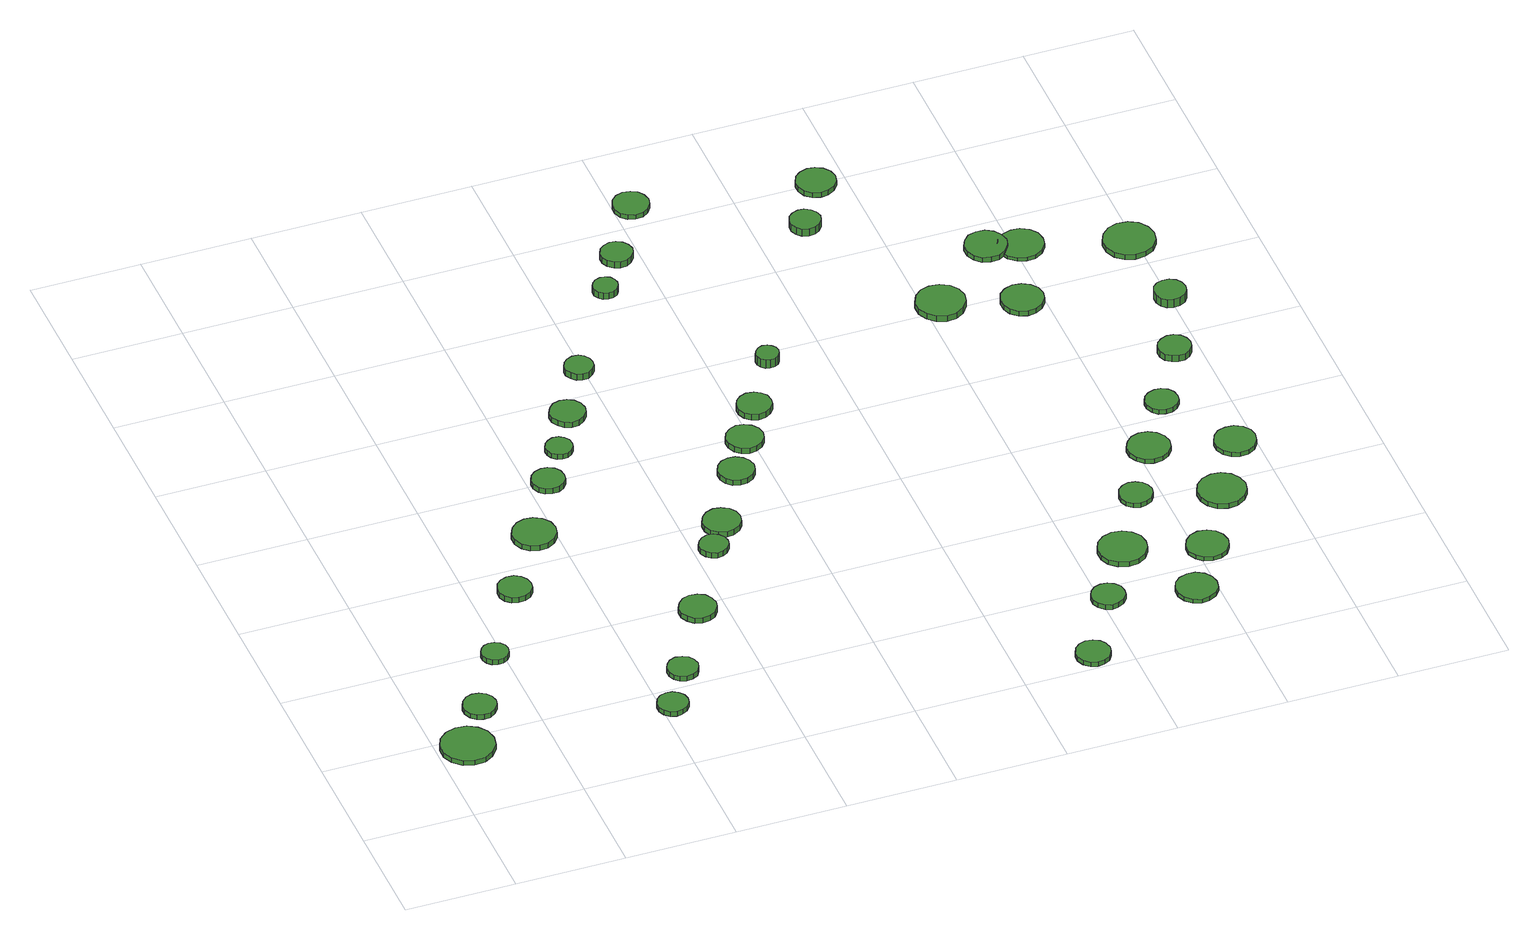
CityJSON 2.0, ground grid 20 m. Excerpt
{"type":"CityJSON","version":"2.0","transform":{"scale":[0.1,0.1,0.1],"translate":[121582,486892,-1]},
"CityObjects":{
"tree1":{"type":"SolitaryVegetationObject","attributes":{"function":"something"},"geometry":[{"type":"MultiSurface","lod":"1","boundaries":[[[0,1,2,3,4,5,6,7,8,9,10,11,12,13,14]],[[15,16,17,18,19,20,21,22,23,24,25,26,27,28,29]],[[0,29,28,1]],[[1,28,27,2]],[[2,27,26,3]],[[3,26,25,4]],[[4,25,24,5]],[[5,24,23,6]],[[6,23,22,7]],[[7,22,21,8]],[[8,21,20,9]],[[9,20,19,10]],[[10,19,18,11]],[[11,18,17,12]],[[12,17,16,13]],[[13,16,15,14]],[[14,15,29,0]]]}]},
"tree2":{"type":"SolitaryVegetationObject","attributes":{"function":"something"},"geometry":[{"type":"MultiSurface","lod":"1","boundaries":[[[30,31,32,33,34,35,36,37,38,39,40,41,42,43,44]],[[45,46,47,48,49,50,51,52,53,54,55,56,57,58,59]],[[30,59,58,31]],[[31,58,57,32]],[[32,57,56,33]],[[33,56,55,34]],[[34,55,54,35]],[[35,54,53,36]],[[36,53,52,37]],[[37,52,51,38]],[[38,51,50,39]],[[39,50,49,40]],[[40,49,48,41]],[[41,48,47,42]],[[42,47,46,43]],[[43,46,45,44]],[[44,45,59,30]]]}]},
"tree3":{"type":"SolitaryVegetationObject","attributes":{"function":"something"},"geometry":[{"type":"MultiSurface","lod":"1","boundaries":[[[60,61,62,63,64,65,66,67,68,69,70,71,72,73,74]],[[75,76,77,78,79,80,81,82,83,84,85,86,87,88,89]],[[60,89,88,61]],[[61,88,87,62]],[[62,87,86,63]],[[63,86,85,64]],[[64,85,84,65]],[[65,84,83,66]],[[66,83,82,67]],[[67,82,81,68]],[[68,81,80,69]],[[69,80,79,70]],[[70,79,78,71]],[[71,78,77,72]],[[72,77,76,73]],[[73,76,75,74]],[[74,75,89,60]]]}]},
"tree4":{"type":"SolitaryVegetationObject","attributes":{"function":"something"},"geometry":[{"type":"MultiSurface","lod":"1","boundaries":[[[90,91,92,93,94,95,96,97,98,99,100,101,102,103,104]],[[105,106,107,108,109,110,111,112,113,114,115,116,117,118,119]],[[90,119,118,91]],[[91,118,117,92]],[[92,117,116,93]],[[93,116,115,94]],[[94,115,114,95]],[[95,114,113,96]],[[96,113,112,97]],[[97,112,111,98]],[[98,111,110,99]],[[99,110,109,100]],[[100,109,108,101]],[[101,108,107,102]],[[102,107,106,103]],[[103,106,105,104]],[[104,105,119,90]]]}]},
"tree5":{"type":"SolitaryVegetationObject","attributes":{"function":"something"},"geometry":[{"type":"MultiSurface","lod":"1","boundaries":[[[120,121,122,123,124,125,126,127,128,129,130,131,132,133,134]],[[135,136,137,138,139,140,141,142,143,144,145,146,147,148,149]],[[120,149,148,121]],[[121,148,147,122]],[[122,147,146,123]],[[123,146,145,124]],[[124,145,144,125]],[[125,144,143,126]],[[126,143,142,127]],[[127,142,141,128]],[[128,141,140,129]],[[129,140,139,130]],[[130,139,138,131]],[[131,138,137,132]],[[132,137,136,133]],[[133,136,135,134]],[[134,135,149,120]]]}]},
"tree6":{"type":"SolitaryVegetationObject","attributes":{"function":"something"},"geometry":[{"type":"MultiSurface","lod":"1","boundaries":[[[150,151,152,153,154,155,156,157,158,159,160,161,162,163,164]],[[165,166,167,168,169,170,171,172,173,174,175,176,177,178,179]],[[150,179,178,151]],[[151,178,177,152]],[[152,177,176,153]],[[153,176,175,154]],[[154,175,174,155]],[[155,174,173,156]],[[156,173,172,157]],[[157,172,171,158]],[[158,171,170,159]],[[159,170,169,160]],[[160,169,168,161]],[[161,168,167,162]],[[162,167,166,163]],[[163,166,165,164]],[[164,165,179,150]]]}]},
"tree7":{"type":"SolitaryVegetationObject","attributes":{"function":"something"},"geometry":[{"type":"MultiSurface","lod":"1","boundaries":[[[180,181,182,183,184,185,186,187,188,189,190,191,192,193,194]],[[195,196,197,198,199,200,201,202,203,204,205,206,207,208,209]],[[180,209,208,181]],[[181,208,207,182]],[[182,207,206,183]],[[183,206,205,184]],[[184,205,204,185]],[[185,204,203,186]],[[186,203,202,187]],[[187,202,201,188]],[[188,201,200,189]],[[189,200,199,190]],[[190,199,198,191]],[[191,198,197,192]],[[192,197,196,193]],[[193,196,195,194]],[[194,195,209,180]]]}]},
"tree8":{"type":"SolitaryVegetationObject","attributes":{"function":"something"},"geometry":[{"type":"MultiSurface","lod":"1","boundaries":[[[210,211,212,213,214,215,216,217,218,219,220,221,222,223,224]],[[225,226,227,228,229,230,231,232,233,234,235,236,237,238,239]],[[210,239,238,211]],[[211,238,237,212]],[[212,237,236,213]],[[213,236,235,214]],[[214,235,234,215]],[[215,234,233,216]],[[216,233,232,217]],[[217,232,231,218]],[[218,231,230,219]],[[219,230,229,220]],[[220,229,228,221]],[[221,228,227,222]],[[222,227,226,223]],[[223,226,225,224]],[[224,225,239,210]]]}]},
"tree9":{"type":"SolitaryVegetationObject","attributes":{"function":"something"},"geometry":[{"type":"MultiSurface","lod":"1","boundaries":[[[240,241,242,243,244,245,246,247,248,249,250,251,252,253,254]],[[255,256,257,258,259,260,261,262,263,264,265,266,267,268,269]],[[240,269,268,241]],[[241,268,267,242]],[[242,267,266,243]],[[243,266,265,244]],[[244,265,264,245]],[[245,264,263,246]],[[246,263,262,247]],[[247,262,261,248]],[[248,261,260,249]],[[249,260,259,250]],[[250,259,258,251]],[[251,258,257,252]],[[252,257,256,253]],[[253,256,255,254]],[[254,255,269,240]]]}]},
"tree10":{"type":"SolitaryVegetationObject","attributes":{"function":"something"},"geometry":[{"type":"MultiSurface","lod":"1","boundaries":[[[270,271,272,273,274,275,276,277,278,279,280,281,282,283,284]],[[285,286,287,288,289,290,291,292,293,294,295,296,297,298,299]],[[270,299,298,271]],[[271,298,297,272]],[[272,297,296,273]],[[273,296,295,274]],[[274,295,294,275]],[[275,294,293,276]],[[276,293,292,277]],[[277,292,291,278]],[[278,291,290,279]],[[279,290,289,280]],[[280,289,288,281]],[[281,288,287,282]],[[282,287,286,283]],[[283,286,285,284]],[[284,285,299,270]]]}]},
"tree11":{"type":"SolitaryVegetationObject","attributes":{"function":"something"},"geometry":[{"type":"MultiSurface","lod":"1","boundaries":[[[300,301,302,303,304,305,306,307,308,309,310,311,312,313,314]],[[315,316,317,318,319,320,321,322,323,324,325,326,327,328,329]],[[300,329,328,301]],[[301,328,327,302]],[[302,327,326,303]],[[303,326,325,304]],[[304,325,324,305]],[[305,324,323,306]],[[306,323,322,307]],[[307,322,321,308]],[[308,321,320,309]],[[309,320,319,310]],[[310,319,318,311]],[[311,318,317,312]],[[312,317,316,313]],[[313,316,315,314]],[[314,315,329,300]]]}]},
"tree12":{"type":"SolitaryVegetationObject","attributes":{"function":"something"},"geometry":[{"type":"MultiSurface","lod":"1","boundaries":[[[330,331,332,333,334,335,336,337,338,339,340,341,342,343,344]],[[345,346,347,348,349,350,351,352,353,354,355,356,357,358,359]],[[330,359,358,331]],[[331,358,357,332]],[[332,357,356,333]],[[333,356,355,334]],[[334,355,354,335]],[[335,354,353,336]],[[336,353,352,337]],[[337,352,351,338]],[[338,351,350,339]],[[339,350,349,340]],[[340,349,348,341]],[[341,348,347,342]],[[342,347,346,343]],[[343,346,345,344]],[[344,345,359,330]]]}]},
"tree13":{"type":"SolitaryVegetationObject","attributes":{"function":"something"},"geometry":[{"type":"MultiSurface","lod":"1","boundaries":[[[360,361,362,363,364,365,366,367,368,369,370,371,372,373,374]],[[375,376,377,378,379,380,381,382,383,384,385,386,387,388,389]],[[360,389,388,361]],[[361,388,387,362]],[[362,387,386,363]],[[363,386,385,364]],[[364,385,384,365]],[[365,384,383,366]],[[366,383,382,367]],[[367,382,381,368]],[[368,381,380,369]],[[369,380,379,370]],[[370,379,378,371]],[[371,378,377,372]],[[372,377,376,373]],[[373,376,375,374]],[[374,375,389,360]]]}]},
"tree14":{"type":"SolitaryVegetationObject","attributes":{"function":"something"},"geometry":[{"type":"MultiSurface","lod":"1","boundaries":[[[390,391,392,393,394,395,396,397,398,399,400,401,402,403,404]],[[405,406,407,408,409,410,411,412,413,414,415,416,417,418,419]],[[390,419,418,391]],[[391,418,417,392]],[[392,417,416,393]],[[393,416,415,394]],[[394,415,414,395]],[[395,414,413,396]],[[396,413,412,397]],[[397,412,411,398]],[[398,411,410,399]],[[399,410,409,400]],[[400,409,408,401]],[[401,408,407,402]],[[402,407,406,403]],[[403,406,405,404]],[[404,405,419,390]]]}]},
"tree15":{"type":"SolitaryVegetationObject","attributes":{"function":"something"},"geometry":[{"type":"MultiSurface","lod":"1","boundaries":[[[420,421,422,423,424,425,426,427,428,429,430,431,432,433,434]],[[435,436,437,438,439,440,441,442,443,444,445,446,447,448,449]],[[420,449,448,421]],[[421,448,447,422]],[[422,447,446,423]],[[423,446,445,424]],[[424,445,444,425]],[[425,444,443,426]],[[426,443,442,427]],[[427,442,441,428]],[[428,441,440,429]],[[429,440,439,430]],[[430,439,438,431]],[[431,438,437,432]],[[432,437,436,433]],[[433,436,435,434]],[[434,435,449,420]]]}]},
"tree16":{"type":"SolitaryVegetationObject","attributes":{"function":"something"},"geometry":[{"type":"MultiSurface","lod":"1","boundaries":[[[450,451,452,453,454,455,456,457,458,459,460,461,462,463,464]],[[465,466,467,468,469,470,471,472,473,474,475,476,477,478,479]],[[450,479,478,451]],[[451,478,477,452]],[[452,477,476,453]],[[453,476,475,454]],[[454,475,474,455]],[[455,474,473,456]],[[456,473,472,457]],[[457,472,471,458]],[[458,471,470,459]],[[459,470,469,460]],[[460,469,468,461]],[[461,468,467,462]],[[462,467,466,463]],[[463,466,465,464]],[[464,465,479,450]]]}]},
"tree17":{"type":"SolitaryVegetationObject","attributes":{"function":"something"},"geometry":[{"type":"MultiSurface","lod":"1","boundaries":[[[480,481,482,483,484,485,486,487,488,489,490,491,492,493,494]],[[495,496,497,498,499,500,501,502,503,504,505,506,507,508,509]],[[480,509,508,481]],[[481,508,507,482]],[[482,507,506,483]],[[483,506,505,484]],[[484,505,504,485]],[[485,504,503,486]],[[486,503,502,487]],[[487,502,501,488]],[[488,501,500,489]],[[489,500,499,490]],[[490,499,498,491]],[[491,498,497,492]],[[492,497,496,493]],[[493,496,495,494]],[[494,495,509,480]]]}]},
"tree18":{"type":"SolitaryVegetationObject","attributes":{"function":"something"},"geometry":[{"type":"MultiSurface","lod":"1","boundaries":[[[510,511,512,513,514,515,516,517,518,519,520,521,522,523,524]],[[525,526,527,528,529,530,531,532,533,534,535,536,537,538,539]],[[510,539,538,511]],[[511,538,537,512]],[[512,537,536,513]],[[513,536,535,514]],[[514,535,534,515]],[[515,534,533,516]],[[516,533,532,517]],[[517,532,531,518]],[[518,531,530,519]],[[519,530,529,520]],[[520,529,528,521]],[[521,528,527,522]],[[522,527,526,523]],[[523,526,525,524]],[[524,525,539,510]]]}]},
"tree19":{"type":"SolitaryVegetationObject","attributes":{"function":"something"},"geometry":[{"type":"MultiSurface","lod":"1","boundaries":[[[540,541,542,543,544,545,546,547,548,549,550,551,552,553,554]],[[555,556,557,558,559,560,561,562,563,564,565,566,567,568,569]],[[540,569,568,541]],[[541,568,567,542]],[[542,567,566,543]],[[543,566,565,544]],[[544,565,564,545]],[[545,564,563,546]],[[546,563,562,547]],[[547,562,561,548]],[[548,561,560,549]],[[549,560,559,550]],[[550,559,558,551]],[[551,558,557,552]],[[552,557,556,553]],[[553,556,555,554]],[[554,555,569,540]]]}]},
"tree20":{"type":"SolitaryVegetationObject","attributes":{"function":"something"},"geometry":[{"type":"MultiSurface","lod":"1","boundaries":[[[570,571,572,573,574,575,576,577,578,579,580,581,582,583,584]],[[585,586,587,588,589,590,591,592,593,594,595,596,597,598,599]],[[570,599,598,571]],[[571,598,597,572]],[[572,597,596,573]],[[573,596,595,574]],[[574,595,594,575]],[[575,594,593,576]],[[576,593,592,577]],[[577,592,591,578]],[[578,591,590,579]],[[579,590,589,580]],[[580,589,588,581]],[[581,588,587,582]],[[582,587,586,583]],[[583,586,585,584]],[[584,585,599,570]]]}]},
"tree21":{"type":"SolitaryVegetationObject","attributes":{"function":"something"},"geometry":[{"type":"MultiSurface","lod":"1","boundaries":[[[600,601,602,603,604,605,606,607,608,609,610,611,612,613,614]],[[615,616,617,618,619,620,621,622,623,624,625,626,627,628,629]],[[600,629,628,601]],[[601,628,627,602]],[[602,627,626,603]],[[603,626,625,604]],[[604,625,624,605]],[[605,624,623,606]],[[606,623,622,607]],[[607,622,621,608]],[[608,621,620,609]],[[609,620,619,610]],[[610,619,618,611]],[[611,618,617,612]],[[612,617,616,613]],[[613,616,615,614]],[[614,615,629,600]]]}]},
"tree22":{"type":"SolitaryVegetationObject","attributes":{"function":"something"},"geometry":[{"type":"MultiSurface","lod":"1","boundaries":[[[630,631,632,633,634,635,636,637,638,639,640,641,642,643,644]],[[645,646,647,648,649,650,651,652,653,654,655,656,657,658,659]],[[630,659,658,631]],[[631,658,657,632]],[[632,657,656,633]],[[633,656,655,634]],[[634,655,654,635]],[[635,654,653,636]],[[636,653,652,637]],[[637,652,651,638]],[[638,651,650,639]],[[639,650,649,640]],[[640,649,648,641]],[[641,648,647,642]],[[642,647,646,643]],[[643,646,645,644]],[[644,645,659,630]]]}]},
"tree23":{"type":"SolitaryVegetationObject","attributes":{"function":"something"},"geometry":[{"type":"MultiSurface","lod":"1","boundaries":[[[660,661,662,663,664,665,666,667,668,669,670,671,672,673,674]],[[675,676,677,678,679,680,681,682,683,684,685,686,687,688,689]],[[660,689,688,661]],[[661,688,687,662]],[[662,687,686,663]],[[663,686,685,664]],[[664,685,684,665]],[[665,684,683,666]],[[666,683,682,667]],[[667,682,681,668]],[[668,681,680,669]],[[669,680,679,670]],[[670,679,678,671]],[[671,678,677,672]],[[672,677,676,673]],[[673,676,675,674]],[[674,675,689,660]]]}]},
"tree24":{"type":"SolitaryVegetationObject","attributes":{"function":"something"},"geometry":[{"type":"MultiSurface","lod":"1","boundaries":[[[690,691,692,693,694,695,696,697,698,699,700,701,702,703,704]],[[705,706,707,708,709,710,711,712,713,714,715,716,717,718,719]],[[690,719,718,691]],[[691,718,717,692]],[[692,717,716,693]],[[693,716,715,694]],[[694,715,714,695]],[[695,714,713,696]],[[696,713,712,697]],[[697,712,711,698]],[[698,711,710,699]],[[699,710,709,700]],[[700,709,708,701]],[[701,708,707,702]],[[702,707,706,703]],[[703,706,705,704]],[[704,705,719,690]]]}]},
"tree25":{"type":"SolitaryVegetationObject","attributes":{"function":"something"},"geometry":[{"type":"MultiSurface","lod":"1","boundaries":[[[720,721,722,723,724,725,726,727,728,729,730,731,732,733,734]],[[735,736,737,738,739,740,741,742,743,744,745,746,747,748,749]],[[720,749,748,721]],[[721,748,747,722]],[[722,747,746,723]],[[723,746,745,724]],[[724,745,744,725]],[[725,744,743,726]],[[726,743,742,727]],[[727,742,741,728]],[[728,741,740,729]],[[729,740,739,730]],[[730,739,738,731]],[[731,738,737,732]],[[732,737,736,733]],[[733,736,735,734]],[[734,735,749,720]]]}]},
"tree26":{"type":"SolitaryVegetationObject","attributes":{"function":"something"},"geometry":[{"type":"MultiSurface","lod":"1","boundaries":[[[750,751,752,753,754,755,756,757,758,759,760,761,762,763,764]],[[765,766,767,768,769,770,771,772,773,774,775,776,777,778,779]],[[750,779,778,751]],[[751,778,777,752]],[[752,777,776,753]],[[753,776,775,754]],[[754,775,774,755]],[[755,774,773,756]],[[756,773,772,757]],[[757,772,771,758]],[[758,771,770,759]],[[759,770,769,760]],[[760,769,768,761]],[[761,768,767,762]],[[762,767,766,763]],[[763,766,765,764]],[[764,765,779,750]]]}]},
"tree27":{"type":"SolitaryVegetationObject","attributes":{"function":"something"},"geometry":[{"type":"MultiSurface","lod":"1","boundaries":[[[780,781,782,783,784,785,786,787,788,789,790,791,792,793,794]],[[795,796,797,798,799,800,801,802,803,804,805,806,807,808,809]],[[780,809,808,781]],[[781,808,807,782]],[[782,807,806,783]],[[783,806,805,784]],[[784,805,804,785]],[[785,804,803,786]],[[786,803,802,787]],[[787,802,801,788]],[[788,801,800,789]],[[789,800,799,790]],[[790,799,798,791]],[[791,798,797,792]],[[792,797,796,793]],[[793,796,795,794]],[[794,795,809,780]]]}]},
"tree28":{"type":"SolitaryVegetationObject","attributes":{"function":"something"},"geometry":[{"type":"MultiSurface","lod":"1","boundaries":[[[810,811,812,813,814,815,816,817,818,819,820,821,822,823,824]],[[825,826,827,828,829,830,831,832,833,834,835,836,837,838,839]],[[810,839,838,811]],[[811,838,837,812]],[[812,837,836,813]],[[813,836,835,814]],[[814,835,834,815]],[[815,834,833,816]],[[816,833,832,817]],[[817,832,831,818]],[[818,831,830,819]],[[819,830,829,820]],[[820,829,828,821]],[[821,828,827,822]],[[822,827,826,823]],[[823,826,825,824]],[[824,825,839,810]]]}]},
"tree29":{"type":"SolitaryVegetationObject","attributes":{"function":"something"},"geometry":[{"type":"MultiSurface","lod":"1","boundaries":[[[840,841,842,843,844,845,846,847,848,849,850,851,852,853,854]],[[855,856,857,858,859,860,861,862,863,864,865,866,867,868,869]],[[840,869,868,841]],[[841,868,867,842]],[[842,867,866,843]],[[843,866,865,844]],[[844,865,864,845]],[[845,864,863,846]],[[846,863,862,847]],[[847,862,861,848]],[[848,861,860,849]],[[849,860,859,850]],[[850,859,858,851]],[[851,858,857,852]],[[852,857,856,853]],[[853,856,855,854]],[[854,855,869,840]]]}]},
"tree30":{"type":"SolitaryVegetationObject","attributes":{"function":"something"},"geometry":[{"type":"MultiSurface","lod":"1","boundaries":[[[870,871,872,873,874,875,876,877,878,879,880,881,882,883,884]],[[885,886,887,888,889,890,891,892,893,894,895,896,897,898,899]],[[870,899,898,871]],[[871,898,897,872]],[[872,897,896,873]],[[873,896,895,874]],[[874,895,894,875]],[[875,894,893,876]],[[876,893,892,877]],[[877,892,891,878]],[[878,891,890,879]],[[879,890,889,880]],[[880,889,888,881]],[[881,888,887,882]],[[882,887,886,883]],[[883,886,885,884]],[[884,885,899,870]]]}]},
"tree31":{"type":"SolitaryVegetationObject","attributes":{"function":"something"},"geometry":[{"type":"MultiSurface","lod":"1","boundaries":[[[900,901,902,903,904,905,906,907,908,909,910,911,912,913,914]],[[915,916,917,918,919,920,921,922,923,924,925,926,927,928,929]],[[900,929,928,901]],[[901,928,927,902]],[[902,927,926,903]],[[903,926,925,904]],[[904,925,924,905]],[[905,924,923,906]],[[906,923,922,907]],[[907,922,921,908]],[[908,921,920,909]],[[909,920,919,910]],[[910,919,918,911]],[[911,918,917,912]],[[912,917,916,913]],[[913,916,915,914]],[[914,915,929,900]]]}]},
"tree32":{"type":"SolitaryVegetationObject","attributes":{"function":"something"},"geometry":[{"type":"MultiSurface","lod":"1","boundaries":[[[930,931,932,933,934,935,936,937,938,939,940,941,942,943,944]],[[945,946,947,948,949,950,951,952,953,954,955,956,957,958,959]],[[930,959,958,931]],[[931,958,957,932]],[[932,957,956,933]],[[933,956,955,934]],[[934,955,954,935]],[[935,954,953,936]],[[936,953,952,937]],[[937,952,951,938]],[[938,951,950,939]],[[939,950,949,940]],[[940,949,948,941]],[[941,948,947,942]],[[942,947,946,943]],[[943,946,945,944]],[[944,945,959,930]]]}]},
"tree33":{"type":"SolitaryVegetationObject","attributes":{"function":"something"},"geometry":[{"type":"MultiSurface","lod":"1","boundaries":[[[960,961,962,963,964,965,966,967,968,969,970,971,972,973,974]],[[975,976,977,978,979,980,981,982,983,984,985,986,987,988,989]],[[960,989,988,961]],[[961,988,987,962]],[[962,987,986,963]],[[963,986,985,964]],[[964,985,984,965]],[[965,984,983,966]],[[966,983,982,967]],[[967,982,981,968]],[[968,981,980,969]],[[969,980,979,970]],[[970,979,978,971]],[[971,978,977,972]],[[972,977,976,973]],[[973,976,975,974]],[[974,975,989,960]]]}]},
"tree34":{"type":"SolitaryVegetationObject","attributes":{"function":"something"},"geometry":[{"type":"MultiSurface","lod":"1","boundaries":[[[990,991,992,993,994,995,996,997,998,999,1000,1001,1002,1003,1004]],[[1005,1006,1007,1008,1009,1010,1011,1012,1013,1014,1015,1016,1017,1018,1019]],[[990,1019,1018,991]],[[991,1018,1017,992]],[[992,1017,1016,993]],[[993,1016,1015,994]],[[994,1015,1014,995]],[[995,1014,1013,996]],[[996,1013,1012,997]],[[997,1012,1011,998]],[[998,1011,1010,999]],[[999,1010,1009,1000]],[[1000,1009,1008,1001]],[[1001,1008,1007,1002]],[[1002,1007,1006,1003]],[[1003,1006,1005,1004]],[[1004,1005,1019,990]]]}]},
"tree35":{"type":"SolitaryVegetationObject","attributes":{"function":"something"},"geometry":[{"type":"MultiSurface","lod":"1","boundaries":[[[1020,1021,1022,1023,1024,1025,1026,1027,1028,1029,1030,1031,1032,1033,1034]],[[1035,1036,1037,1038,1039,1040,1041,1042,1043,1044,1045,1046,1047,1048,1049]],[[1020,1049,1048,1021]],[[1021,1048,1047,1022]],[[1022,1047,1046,1023]],[[1023,1046,1045,1024]],[[1024,1045,1044,1025]],[[1025,1044,1043,1026]],[[1026,1043,1042,1027]],[[1027,1042,1041,1028]],[[1028,1041,1040,1029]],[[1029,1040,1039,1030]],[[1030,1039,1038,1031]],[[1031,1038,1037,1032]],[[1032,1037,1036,1033]],[[1033,1036,1035,1034]],[[1034,1035,1049,1020]]]}]},
"tree36":{"type":"SolitaryVegetationObject","attributes":{"function":"something"},"geometry":[{"type":"MultiSurface","lod":"1","boundaries":[[[1050,1051,1052,1053,1054,1055,1056,1057,1058,1059,1060,1061,1062,1063,1064]],[[1065,1066,1067,1068,1069,1070,1071,1072,1073,1074,1075,1076,1077,1078,1079]],[[1050,1079,1078,1051]],[[1051,1078,1077,1052]],[[1052,1077,1076,1053]],[[1053,1076,1075,1054]],[[1054,1075,1074,1055]],[[1055,1074,1073,1056]],[[1056,1073,1072,1057]],[[1057,1072,1071,1058]],[[1058,1071,1070,1059]],[[1059,1070,1069,1060]],[[1060,1069,1068,1061]],[[1061,1068,1067,1062]],[[1062,1067,1066,1063]],[[1063,1066,1065,1064]],[[1064,1065,1079,1050]]]}]},
"tree37":{"type":"SolitaryVegetationObject","attributes":{"function":"something"},"geometry":[{"type":"MultiSurface","lod":"1","boundaries":[[[1080,1081,1082,1083,1084,1085,1086,1087,1088,1089,1090,1091,1092,1093,1094]],[[1095,1096,1097,1098,1099,1100,1101,1102,1103,1104,1105,1106,1107,1108,1109]],[[1080,1109,1108,1081]],[[1081,1108,1107,1082]],[[1082,1107,1106,1083]],[[1083,1106,1105,1084]],[[1084,1105,1104,1085]],[[1085,1104,1103,1086]],[[1086,1103,1102,1087]],[[1087,1102,1101,1088]],[[1088,1101,1100,1089]],[[1089,1100,1099,1090]],[[1090,1099,1098,1091]],[[1091,1098,1097,1092]],[[1092,1097,1096,1093]],[[1093,1096,1095,1094]],[[1094,1095,1109,1080]]]}]},
"tree38":{"type":"SolitaryVegetationObject","attributes":{"function":"something"},"geometry":[{"type":"MultiSurface","lod":"1","boundaries":[[[1110,1111,1112,1113,1114,1115,1116,1117,1118,1119,1120,1121,1122,1123,1124]],[[1125,1126,1127,1128,1129,1130,1131,1132,1133,1134,1135,1136,1137,1138,1139]],[[1110,1139,1138,1111]],[[1111,1138,1137,1112]],[[1112,1137,1136,1113]],[[1113,1136,1135,1114]],[[1114,1135,1134,1115]],[[1115,1134,1133,1116]],[[1116,1133,1132,1117]],[[1117,1132,1131,1118]],[[1118,1131,1130,1119]],[[1119,1130,1129,1120]],[[1120,1129,1128,1121]],[[1121,1128,1127,1122]],[[1122,1127,1126,1123]],[[1123,1126,1125,1124]],[[1124,1125,1139,1110]]]}]},
"tree39":{"type":"SolitaryVegetationObject","attributes":{"function":"something"},"geometry":[{"type":"MultiSurface","lod":"1","boundaries":[[[1140,1141,1142,1143,1144,1145,1146,1147,1148,1149,1150,1151,1152,1153,1154]],[[1155,1156,1157,1158,1159,1160,1161,1162,1163,1164,1165,1166,1167,1168,1169]],[[1140,1169,1168,1141]],[[1141,1168,1167,1142]],[[1142,1167,1166,1143]],[[1143,1166,1165,1144]],[[1144,1165,1164,1145]],[[1145,1164,1163,1146]],[[1146,1163,1162,1147]],[[1147,1162,1161,1148]],[[1148,1161,1160,1149]],[[1149,1160,1159,1150]],[[1150,1159,1158,1151]],[[1151,1158,1157,1152]],[[1152,1157,1156,1153]],[[1153,1156,1155,1154]],[[1154,1155,1169,1140]]]}]},
"tree40":{"type":"SolitaryVegetationObject","attributes":{"function":"something"},"geometry":[{"type":"MultiSurface","lod":"1","boundaries":[[[1170,1171,1172,1173,1174,1175,1176,1177,1178,1179,1180,1181,1182,1183,1184]],[[1185,1186,1187,1188,1189,1190,1191,1192,1193,1194,1195,1196,1197,1198,1199]],[[1170,1199,1198,1171]],[[1171,1198,1197,1172]],[[1172,1197,1196,1173]],[[1173,1196,1195,1174]],[[1174,1195,1194,1175]],[[1175,1194,1193,1176]],[[1176,1193,1192,1177]],[[1177,1192,1191,1178]],[[1178,1191,1190,1179]],[[1179,1190,1189,1180]],[[1180,1189,1188,1181]],[[1181,1188,1187,1182]],[[1182,1187,1186,1183]],[[1183,1186,1185,1184]],[[1184,1185,1199,1170]]]}]}
},
"vertices":[
[102,173,16],[98,192,16],[86,208,16],[69,218,16],[49,220,16],[30,214,16],[15,201,16],[7,183,16],[7,163,16],[15,145,16],[30,131,16],[49,125,16],[69,127,16],[86,137,16],[98,153,16],[98,153,6],[86,137,6],[69,127,6],[49,125,6],[30,131,6],[15,145,6],[7,163,6],[7,183,6],[15,201,6],[30,214,6],[49,220,6],[69,218,6],[86,208,6],[98,192,6],[102,173,6],
[141,266,16],[138,278,16],[131,288,16],[120,294,16],[108,296,16],[96,292,16],[87,283,16],[82,272,16],[82,260,16],[87,248,16],[96,240,16],[108,236,16],[120,237,16],[131,244,16],[138,254,16],[138,254,6],[131,244,6],[120,237,6],[108,236,6],[96,240,6],[87,248,6],[82,260,6],[82,272,6],[87,283,6],[96,292,6],[108,296,6],[120,294,6],[131,288,6],[138,278,6],[141,266,6],
[210,391,16],[208,401,16],[202,409,16],[193,414,16],[183,415,16],[173,412,16],[166,405,16],[162,396,16],[162,386,16],[166,377,16],[173,370,16],[183,367,16],[193,368,16],[202,373,16],[208,381,16],[208,381,6],[202,373,6],[193,368,6],[183,367,6],[173,370,6],[166,377,6],[162,386,6],[162,396,6],[166,405,6],[173,412,6],[183,415,6],[193,414,6],[202,409,6],[208,401,6],[210,391,6],
[309,542,17],[306,554,17],[299,564,17],[288,571,17],[275,572,17],[263,568,17],[254,560,17],[249,548,17],[249,535,17],[254,524,17],[263,516,17],[275,512,17],[288,513,17],[299,519,17],[306,529,17],[306,529,6],[299,519,6],[288,513,6],[275,512,6],[263,516,6],[254,524,6],[249,535,6],[249,548,6],[254,560,6],[263,568,6],[275,572,6],[288,571,6],[299,564,6],[306,554,6],[309,542,6],
[447,156,16],[445,167,16],[438,176,16],[428,182,16],[417,183,16],[406,180,16],[397,172,16],[393,162,16],[393,150,16],[397,140,16],[406,132,16],[417,128,16],[428,130,16],[438,135,16],[445,145,16],[445,145,6],[438,135,6],[428,130,6],[417,128,6],[406,132,6],[397,140,6],[393,150,6],[393,162,6],[397,172,6],[406,180,6],[417,183,6],[428,182,6],[438,176,6],[445,167,6],[447,156,6],
[497,240,16],[494,251,16],[488,261,16],[478,266,16],[466,268,16],[455,264,16],[447,256,16],[442,246,16],[442,234,16],[447,224,16],[455,216,16],[466,212,16],[478,214,16],[488,219,16],[494,229,16],[494,229,6],[488,219,6],[478,214,6],[466,212,6],[455,216,6],[447,224,6],[442,234,6],[442,246,6],[447,256,6],[455,264,6],[466,268,6],[478,266,6],[488,261,6],[494,251,6],[497,240,6],
[401,670,17],[398,686,17],[388,699,17],[374,707,17],[358,709,17],[343,704,17],[331,693,17],[324,678,17],[324,662,17],[331,647,17],[343,637,17],[358,632,17],[374,633,17],[388,641,17],[398,654,17],[398,654,6],[388,641,6],[374,633,6],[358,632,6],[343,637,6],[331,647,6],[324,662,6],[324,678,6],[331,693,6],[343,704,6],[358,709,6],[374,707,6],[388,699,6],[398,686,6],[401,670,6],
[584,383,17],[581,396,17],[573,408,17],[561,414,17],[547,416,17],[534,412,17],[524,402,17],[518,390,17],[518,376,17],[524,364,17],[534,354,17],[547,350,17],[561,352,17],[573,358,17],[581,370,17],[581,370,6],[573,358,6],[561,352,6],[547,350,6],[534,354,6],[524,364,6],[518,376,6],[518,390,6],[524,402,6],[534,412,6],[547,416,6],[561,414,6],[573,408,6],[581,396,6],[584,383,6],
[465,798,17],[463,810,17],[456,820,17],[445,826,17],[433,827,17],[421,823,17],[412,815,17],[407,804,17],[407,792,17],[412,780,17],[421,772,17],[433,769,17],[445,770,17],[456,776,17],[463,786,17],[463,786,6],[456,776,6],[445,770,6],[433,769,6],[421,772,6],[412,780,6],[407,792,6],[407,804,6],[412,815,6],[421,823,6],[433,827,6],[445,826,6],[456,820,6],[463,810,6],[465,798,6],
[509,875,16],[507,885,16],[501,893,16],[493,899,16],[482,900,16],[473,896,16],[465,890,16],[461,880,16],[461,870,16],[465,861,16],[473,854,16],[482,851,16],[493,852,16],[501,857,16],[507,865,16],[507,865,6],[501,857,6],[493,852,6],[482,851,6],[473,854,6],[465,861,6],[461,870,6],[461,880,6],[465,890,6],[473,896,6],[482,900,6],[493,899,6],[501,893,6],[507,885,6],[509,875,6],
[662,533,17],[660,543,17],[653,552,17],[644,558,17],[633,559,17],[623,555,17],[615,548,17],[610,538,17],[610,527,17],[615,517,17],[623,510,17],[633,507,17],[644,508,17],[653,513,17],[660,522,17],[660,522,6],[653,513,6],[644,508,6],[633,507,6],[623,510,6],[615,517,6],[610,527,6],[610,538,6],[615,548,6],[623,555,6],[633,559,6],[644,558,6],[653,552,6],[660,543,6],[662,533,6],
[563,957,17],[560,970,17],[552,981,17],[541,987,17],[528,989,17],[515,985,17],[506,976,17],[500,964,17],[500,951,17],[506,939,17],[515,930,17],[528,926,17],[541,927,17],[552,934,17],[560,944,17],[560,944,6],[552,934,6],[541,927,6],[528,926,6],[515,930,6],[506,939,6],[500,951,6],[500,964,6],[506,976,6],[515,985,6],[528,989,6],[541,987,6],[552,981,6],[560,970,6],[563,957,6],
[705,588,17],[702,602,17],[694,613,17],[681,620,17],[668,622,17],[654,617,17],[644,608,17],[638,595,17],[638,581,17],[644,568,17],[654,559,17],[668,554,17],[681,556,17],[694,563,17],[702,574,17],[702,574,6],[694,563,6],[681,556,6],[668,554,6],[654,559,6],[644,568,6],[638,581,6],[638,595,6],[644,608,6],[654,617,6],[668,622,6],[681,620,6],[694,613,6],[702,602,6],[705,588,6],
[618,1066,19],[616,1076,19],[610,1085,19],[601,1091,19],[590,1092,19],[580,1088,19],[572,1081,19],[567,1071,19],[567,1061,19],[572,1051,19],[580,1043,19],[590,1040,19],[601,1041,19],[610,1047,19],[616,1055,19],[616,1055,6],[610,1047,6],[601,1041,6],[590,1040,6],[580,1043,6],[572,1051,6],[567,1061,6],[567,1071,6],[572,1081,6],[580,1088,6],[590,1092,6],[601,1091,6],[610,1085,6],[616,1076,6],[618,1066,6],
[776,710,17],[773,723,17],[765,734,17],[753,741,17],[740,742,17],[727,738,17],[717,729,17],[712,717,17],[712,703,17],[717,691,17],[727,682,17],[740,678,17],[753,679,17],[765,686,17],[773,697,17],[773,697,6],[765,686,6],[753,679,6],[740,678,6],[727,682,6],[717,691,6],[712,703,6],[712,717,6],[717,729,6],[727,738,6],[740,742,6],[753,741,6],[765,734,6],[773,723,6],[776,710,6],
[821,786,17],[818,800,17],[810,811,17],[798,818,17],[784,820,17],[771,815,17],[761,806,17],[755,793,17],[755,780,17],[761,767,17],[771,758,17],[784,753,17],[798,755,17],[810,762,17],[818,773,17],[818,773,6],[810,762,6],[798,755,6],[784,753,6],[771,758,6],[761,767,6],[755,780,6],[755,793,6],[761,806,6],[771,815,6],[784,820,6],[798,818,6],[810,811,6],[818,800,6],[821,786,6],
[733,1252,20],[731,1261,20],[726,1269,20],[718,1273,20],[709,1274,20],[700,1271,20],[693,1265,20],[689,1257,20],[689,1247,20],[693,1239,20],[700,1233,20],[709,1230,20],[718,1231,20],[726,1236,20],[731,1243,20],[731,1243,6],[726,1236,6],[718,1231,6],[709,1230,6],[700,1233,6],[693,1239,6],[689,1247,6],[689,1257,6],[693,1265,6],[700,1271,6],[709,1274,6],[718,1273,6],[726,1269,6],[731,1261,6],[733,1252,6],
[865,864,18],[863,877,18],[855,887,18],[844,893,18],[831,895,18],[819,891,18],[809,882,18],[804,870,18],[804,858,18],[809,846,18],[819,837,18],[831,833,18],[844,835,18],[855,841,18],[863,851,18],[863,851,6],[855,841,6],[844,835,6],[831,833,6],[819,837,6],[809,846,6],[804,858,6],[804,870,6],[809,882,6],[819,891,6],[831,895,6],[844,893,6],[855,887,6],[863,877,6],[865,864,6],
[1166,33,16],[1163,46,16],[1156,56,16],[1145,62,16],[1132,64,16],[1120,60,16],[1110,51,16],[1105,39,16],[1105,27,16],[1110,15,16],[1120,6,16],[1132,2,16],[1145,4,16],[1156,10,16],[1163,21,16],[1163,21,7],[1156,10,7],[1145,4,7],[1132,2,7],[1120,6,7],[1110,15,7],[1105,27,7],[1105,39,7],[1110,51,7],[1120,60,7],[1132,64,7],[1145,62,7],[1156,56,7],[1163,46,7],[1166,33,7],
[790,1331,19],[787,1342,19],[780,1352,19],[770,1358,19],[758,1359,19],[747,1355,19],[738,1348,19],[733,1337,19],[733,1325,19],[738,1314,19],[747,1306,19],[758,1302,19],[770,1304,19],[780,1310,19],[787,1319,19],[787,1319,6],[780,1310,6],[770,1304,6],[758,1302,6],[747,1306,6],[738,1314,6],[733,1325,6],[733,1337,6],[738,1348,6],[747,1355,6],[758,1359,6],[770,1358,6],[780,1352,6],[787,1342,6],[790,1331,6],
[922,978,24],[920,987,24],[915,993,24],[908,998,24],[899,999,24],[891,996,24],[885,990,24],[881,982,24],[881,974,24],[885,966,24],[891,960,24],[899,958,24],[908,959,24],[915,963,24],[920,970,24],[920,970,6],[915,963,6],[908,959,6],[899,958,6],[891,960,6],[885,966,6],[881,974,6],[881,982,6],[885,990,6],[891,996,6],[899,999,6],[908,998,6],[915,993,6],[920,987,6],[922,978,6],
[1243,168,17],[1241,181,17],[1233,191,17],[1222,197,17],[1210,198,17],[1198,194,17],[1189,186,17],[1184,175,17],[1184,162,17],[1189,151,17],[1198,142,17],[1210,138,17],[1222,140,17],[1233,146,17],[1241,156,17],[1241,156,7],[1233,146,7],[1222,140,7],[1210,138,7],[1198,142,7],[1189,151,7],[1184,162,7],[1184,175,7],[1189,186,7],[1198,194,7],[1210,198,7],[1222,197,7],[1233,191,7],[1241,181,7],[1243,168,7],
[864,1449,16],[861,1463,16],[853,1474,16],[842,1480,16],[828,1482,16],[815,1478,16],[805,1468,16],[800,1456,16],[800,1443,16],[805,1430,16],[815,1421,16],[828,1417,16],[842,1418,16],[853,1425,16],[861,1436,16],[861,1436,7],[853,1425,7],[842,1418,7],[828,1417,7],[815,1421,7],[805,1430,7],[800,1443,7],[800,1456,7],[805,1468,7],[815,1478,7],[828,1482,7],[842,1480,7],[853,1474,7],[861,1463,7],[864,1449,7],
[1324,280,17],[1321,298,17],[1310,312,17],[1295,321,17],[1277,323,17],[1260,318,17],[1246,306,17],[1239,289,17],[1239,271,17],[1246,255,17],[1260,243,17],[1277,237,17],[1295,239,17],[1310,248,17],[1321,263,17],[1321,263,7],[1310,248,7],[1295,239,7],[1277,237,7],[1260,243,7],[1246,255,7],[1239,271,7],[1239,289,7],[1246,306,7],[1260,318,7],[1277,323,7],[1295,321,7],[1310,312,7],[1321,298,7],[1324,280,7],
[1399,138,15],[1396,153,15],[1387,166,15],[1373,174,15],[1358,175,15],[1343,170,15],[1332,160,15],[1326,146,15],[1326,131,15],[1332,117,15],[1343,106,15],[1358,101,15],[1373,103,15],[1387,111,15],[1396,123,15],[1396,123,7],[1387,111,7],[1373,103,7],[1358,101,7],[1343,106,7],[1332,117,7],[1326,131,7],[1326,146,7],[1332,160,7],[1343,170,7],[1358,175,7],[1373,174,7],[1387,166,7],[1396,153,7],[1399,138,7],
[1385,411,16],[1382,423,16],[1375,433,16],[1364,439,16],[1352,441,16],[1340,437,16],[1331,429,16],[1326,417,16],[1326,405,16],[1331,393,16],[1340,385,16],[1352,381,16],[1364,383,16],[1375,389,16],[1382,399,16],[1382,399,7],[1375,389,7],[1364,383,7],[1352,381,7],[1340,385,7],[1331,393,7],[1326,405,7],[1326,417,7],[1331,429,7],[1340,437,7],[1352,441,7],[1364,439,7],[1375,433,7],[1382,423,7],[1385,411,7],
[1118,1297,22],[1115,1309,22],[1108,1318,22],[1098,1324,22],[1087,1325,22],[1076,1321,22],[1068,1314,22],[1063,1303,22],[1063,1292,22],[1068,1281,22],[1076,1273,22],[1087,1270,22],[1098,1271,22],[1108,1277,22],[1115,1286,22],[1115,1286,7],[1108,1277,7],[1098,1271,7],[1087,1270,7],[1076,1273,7],[1068,1281,7],[1063,1292,7],[1063,1303,7],[1068,1314,7],[1076,1321,7],[1087,1325,7],[1098,1324,7],[1108,1318,7],[1115,1309,7],[1118,1297,7],
[1457,239,15],[1454,254,15],[1445,267,15],[1432,275,15],[1416,277,15],[1401,272,15],[1390,261,15],[1383,247,15],[1383,231,15],[1390,217,15],[1401,207,15],[1416,202,15],[1432,204,15],[1445,211,15],[1454,224,15],[1454,224,7],[1445,211,7],[1432,204,7],[1416,202,7],[1401,207,7],[1390,217,7],[1383,231,7],[1383,247,7],[1390,261,7],[1401,272,7],[1416,277,7],[1432,275,7],[1445,267,7],[1454,254,7],[1457,239,7],
[1273,1015,18],[1269,1033,18],[1258,1047,18],[1242,1056,18],[1224,1058,18],[1207,1053,18],[1194,1041,18],[1186,1024,18],[1186,1006,18],[1194,989,18],[1207,977,18],[1224,971,18],[1242,973,18],[1258,982,18],[1269,997,18],[1269,997,6],[1258,982,6],[1242,973,6],[1224,971,6],[1207,977,6],[1194,989,6],[1186,1006,6],[1186,1024,6],[1194,1041,6],[1207,1053,6],[1224,1058,6],[1242,1056,6],[1258,1047,6],[1269,1033,6],[1273,1015,6],
[1182,1396,17],[1179,1410,17],[1170,1422,17],[1157,1429,17],[1143,1431,17],[1129,1426,17],[1118,1417,17],[1112,1403,17],[1112,1389,17],[1118,1375,17],[1129,1366,17],[1143,1361,17],[1157,1363,17],[1170,1370,17],[1179,1382,17],[1179,1382,7],[1170,1370,7],[1157,1363,7],[1143,1361,7],[1129,1366,7],[1118,1375,7],[1112,1389,7],[1112,1403,7],[1118,1417,7],[1129,1426,7],[1143,1431,7],[1157,1429,7],[1170,1422,7],[1179,1410,7],[1182,1396,7],
[1459,523,16],[1455,538,16],[1446,551,16],[1432,559,16],[1416,561,16],[1401,556,16],[1390,545,16],[1383,531,16],[1383,515,16],[1390,501,16],[1401,490,16],[1416,485,16],[1432,487,16],[1446,495,16],[1455,507,16],[1455,507,7],[1446,495,7],[1432,487,7],[1416,485,7],[1401,490,7],[1390,501,7],[1383,515,7],[1383,531,7],[1390,545,7],[1401,556,7],[1416,561,7],[1432,559,7],[1446,551,7],[1455,538,7],[1459,523,7],
[1538,369,17],[1534,386,17],[1524,401,17],[1508,410,17],[1491,412,17],[1473,406,17],[1460,394,17],[1453,378,17],[1453,360,17],[1460,344,17],[1473,332,17],[1491,326,17],[1508,328,17],[1524,337,17],[1534,351,17],[1534,351,7],[1524,337,7],[1508,328,7],[1491,326,7],[1473,332,7],[1460,344,7],[1453,360,7],[1453,378,7],[1460,394,7],[1473,406,7],[1491,412,7],[1508,410,7],[1524,401,7],[1534,386,7],[1538,369,7],
[1400,975,16],[1397,991,16],[1388,1003,16],[1374,1011,16],[1358,1013,16],[1343,1008,16],[1331,998,16],[1325,983,16],[1325,967,16],[1331,953,16],[1343,942,16],[1358,937,16],[1374,939,16],[1388,947,16],[1397,960,16],[1397,960,6],[1388,947,6],[1374,939,6],[1358,937,6],[1343,942,6],[1331,953,6],[1325,967,6],[1325,983,6],[1331,998,6],[1343,1008,6],[1358,1013,6],[1374,1011,6],[1388,1003,6],[1397,991,6],[1400,975,6],
[1515,634,15],[1513,646,15],[1506,656,15],[1495,662,15],[1483,663,15],[1471,659,15],[1462,651,15],[1457,640,15],[1457,628,15],[1462,616,15],[1471,608,15],[1483,605,15],[1495,606,15],[1506,612,15],[1513,622,15],[1513,622,6],[1506,612,6],[1495,606,6],[1483,605,6],[1471,608,6],[1462,616,6],[1457,628,6],[1457,640,6],[1462,651,6],[1471,659,6],[1483,663,6],[1495,662,6],[1506,656,6],[1513,646,6],[1515,634,6],
[1393,1132,17],[1389,1147,17],[1380,1160,17],[1367,1168,17],[1351,1169,17],[1336,1165,17],[1325,1154,17],[1318,1140,17],[1318,1124,17],[1325,1110,17],[1336,1099,17],[1351,1095,17],[1367,1096,17],[1380,1104,17],[1389,1117,17],[1389,1117,7],[1380,1104,7],[1367,1096,7],[1351,1095,7],[1336,1099,7],[1325,1110,7],[1318,1124,7],[1318,1140,7],[1325,1154,7],[1336,1165,7],[1351,1169,7],[1367,1168,7],[1380,1160,7],[1389,1147,7],[1393,1132,7],
[1601,489,15],[1598,504,15],[1589,516,15],[1575,524,15],[1560,525,15],[1545,521,15],[1534,510,15],[1528,496,15],[1528,481,15],[1534,467,15],[1545,457,15],[1560,452,15],[1575,453,15],[1589,461,15],[1598,474,15],[1598,474,6],[1589,461,6],[1575,453,6],[1560,452,6],[1545,457,6],[1534,467,6],[1528,481,6],[1528,496,6],[1534,510,6],[1545,521,6],[1560,525,6],[1575,524,6],[1589,516,6],[1598,504,6],[1601,489,6],
[1453,1116,14],[1450,1133,14],[1440,1146,14],[1425,1155,14],[1409,1156,14],[1393,1151,14],[1380,1140,14],[1373,1124,14],[1373,1108,14],[1380,1092,14],[1393,1081,14],[1409,1076,14],[1425,1077,14],[1440,1086,14],[1450,1100,14],[1450,1100,7],[1440,1086,7],[1425,1077,7],[1409,1076,7],[1393,1081,7],[1380,1092,7],[1373,1108,7],[1373,1124,7],[1380,1140,7],[1393,1151,7],[1409,1156,7],[1425,1155,7],[1440,1146,7],[1450,1133,7],[1453,1116,7],
[1586,759,19],[1583,771,19],[1576,781,19],[1565,787,19],[1553,788,19],[1542,784,19],[1532,776,19],[1527,765,19],[1527,753,19],[1532,742,19],[1542,734,19],[1553,730,19],[1565,731,19],[1576,737,19],[1583,747,19],[1583,747,6],[1576,737,6],[1565,731,6],[1553,730,6],[1542,734,6],[1532,742,6],[1527,753,6],[1527,765,6],[1532,776,6],[1542,784,6],[1553,788,6],[1565,787,6],[1576,781,6],[1583,771,6],[1586,759,6],
[1630,900,22],[1627,912,22],[1621,921,22],[1610,927,22],[1598,928,22],[1587,925,22],[1578,917,22],[1574,906,22],[1574,894,22],[1578,883,22],[1587,875,22],[1598,872,22],[1610,873,22],[1621,879,22],[1627,888,22],[1627,888,5],[1621,879,5],[1610,873,5],[1598,872,5],[1587,875,5],[1578,883,5],[1574,894,5],[1574,906,5],[1578,917,5],[1587,925,5],[1598,928,5],[1610,927,5],[1621,921,5],[1627,912,5],[1630,900,5],
[1634,1061,16],[1630,1080,16],[1619,1096,16],[1602,1105,16],[1583,1107,16],[1565,1101,16],[1551,1088,16],[1543,1071,16],[1543,1052,16],[1551,1034,16],[1565,1022,16],[1583,1016,16],[1602,1018,16],[1619,1027,16],[1630,1043,16],[1630,1043,6],[1619,1027,6],[1602,1018,6],[1583,1016,6],[1565,1022,6],[1551,1034,6],[1543,1052,6],[1543,1071,6],[1551,1088,6],[1565,1101,6],[1583,1107,6],[1602,1105,6],[1619,1096,6],[1630,1080,6],[1634,1061,6]
]}
